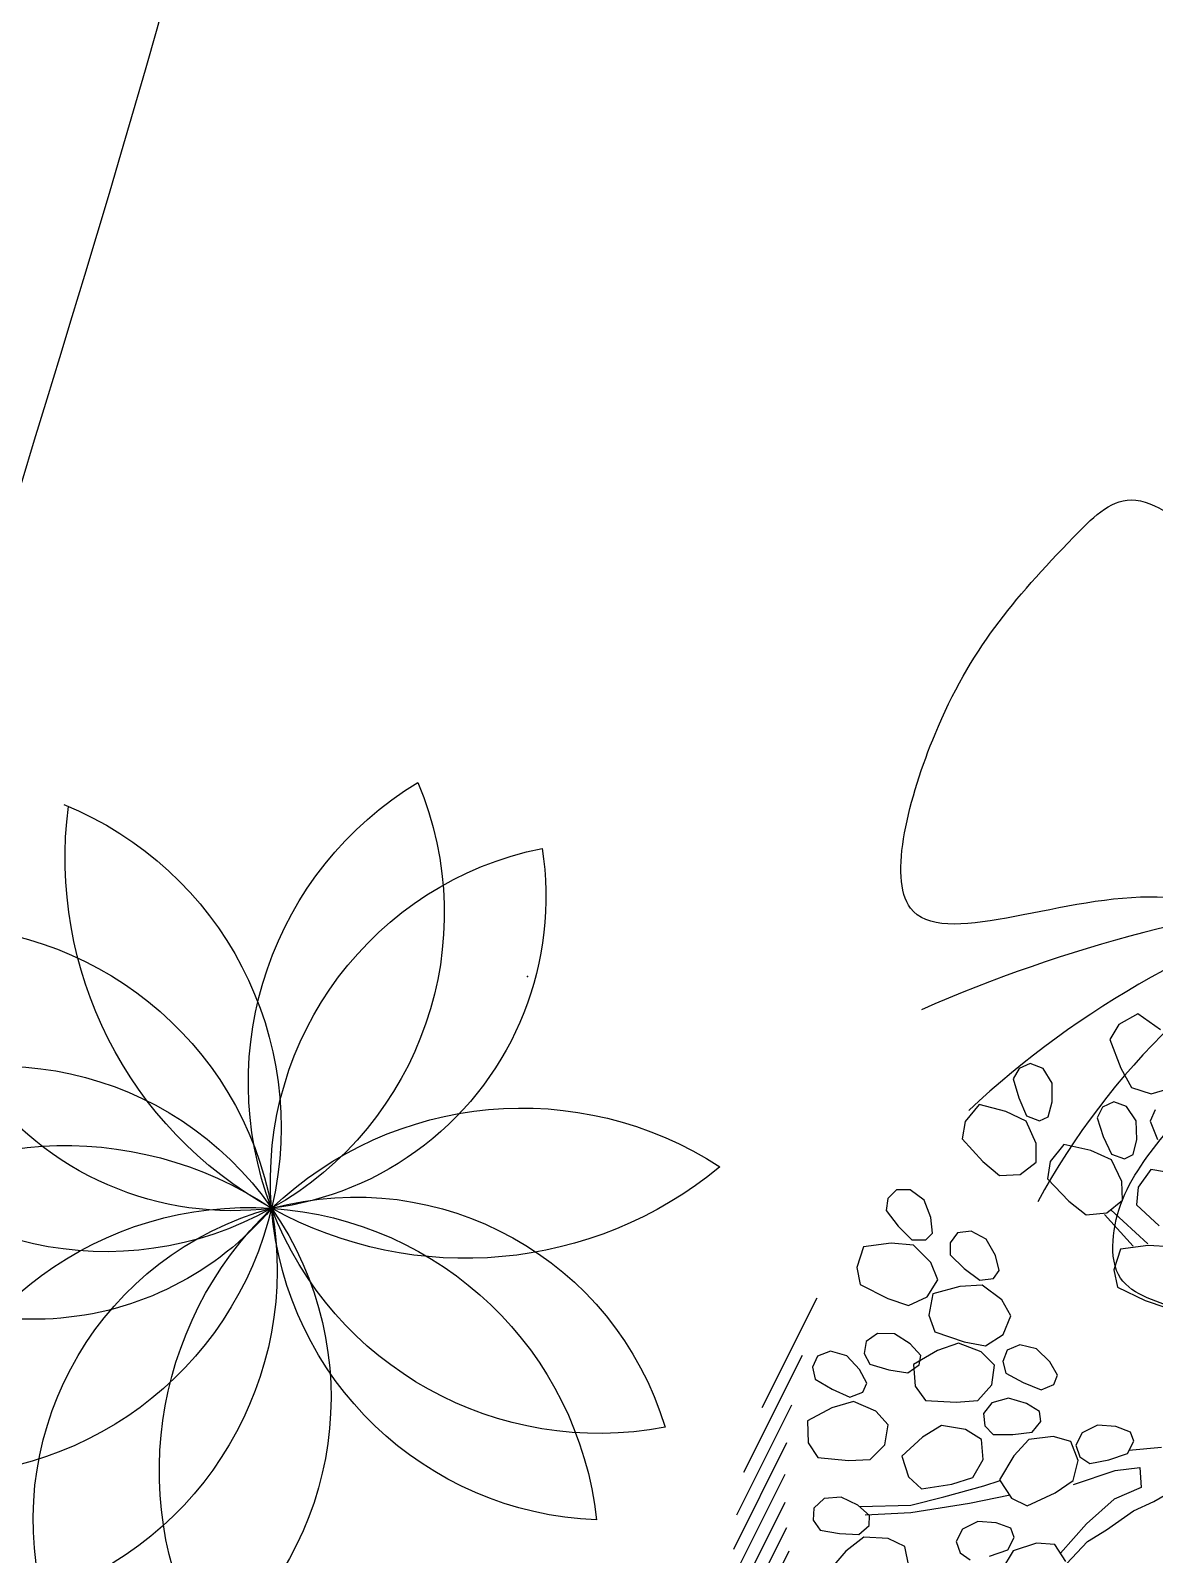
# Model space of a CAD drawing. Extents: x -809667 to 586099, y 3084146 to 3634412.
# Drawn here: x 381303.89 to 381305.54, y 3087206.021 to 3087208.256 of the extents above; entities that cross this region are included whole.
import ezdxf

# ---------------------------------------------------------------- set-up
doc = ezdxf.new("R2010")
doc.units = 0
doc.header["$LTSCALE"] = 0.5
doc.header["$PDSIZE"] = 0.2
doc.layers.get('0').update_dxf_attribs({"linetype": 'CONTINUOUS'})
doc.layers.add('文字', color=7, linetype='CONTINUOUS')
doc.layers.add('树', color=3, linetype='CONTINUOUS')

# ---------------------------------------------------------------- blocks, each defined once
blk = doc.blocks.new('GC0000')
at = {"linetype": 'Continuous'}
blk.add_point((0, 0), dxfattribs=at)
blk = doc.blocks.new('白玉兰')
at = {"color": 0}
for centre, radius, start, end in [((-1260.5, 1665), 2054.4, 309.3934, 347.1655), ((-713.2, 1844.3), 1941, 291.8214, 332.6346), ((-478.2, 2077.5), 2115.2, 283.2993, 320.8528), ((-4728.7, -6984.2), 8428.8, 56.1879, 65.279), ((-1147.9, -2037), 2310.3, 61.625, 95.1491), ((-559.1, -2135.4), 2213.8, 76.7033, 111.4018), ((4370.8, -555.9), 4391.8, 172.1708, 190.6677), ((2826.9, 106.7), 2820.8, 182.2544, 209.8868), ((2146.3, 475.3), 2185, 193.3063, 228.4107)]:
    blk.add_arc(centre, radius, start, end, dxfattribs=at)
for points in [[(-33.3, 16.4), (-232.9, 72.7), (-341.9, 562), (-1253.8, 922.5), (-424.6, 1375.2), (-32.9, 1391.9), (376.3, 1386), (477, 1090.9), (236.3, 716.3), (184.7, 276.9), (29.2, 67), (-7.3, 17.6)], [(8.3, 30.7), (154.9, 177.4), (635.1, 33.7), (1394.9, 653.5), (1385.2, -291.2), (1208.5, -641.2), (1003.6, -995.4), (696.9, -939.3), (487.4, -546.3), (129.3, -286.7), (21.9, -48.6), (-3.3, 7.4)], [(36.1, -22.3), (98.6, -219.9), (-250.5, -579.7), (-51.2, -1539.8), (-884.9, -1095.2), (-1113.8, -777), (-1333.5, -431.7), (-1142.2, -185.6), (-696.9, -181.1), (-301.3, 16.9), (-40.5, 2.3), (20.8, -1.2)]]:
    blk.add_open_spline(points, degree=3, knots=[0, 0, 0, 0, 621.989778, 1340.944545, 1869.007736, 2592.427455, 2798.699245, 2915.827596, 3435.261502, 4029.77129, 4212.300518, 4212.300518, 4212.300518, 4212.300518], dxfattribs=at)
blk = doc.blocks.new('A$C46A015EA')
at = {"layer": '树', "color": 0, "linetype": 'Continuous'}
for centre, radius, start, end in [((1.3283, 4.0957), 1.9685, 227.56436, 31.33046), ((0.7978, 3.4752), 1.9955, 251.81629, 53.749), ((3.7714, 4.1878), 2.0053, 153.43956, 313.58607), ((4.1013, 3.6261), 1.8496, 126.16905, 303.0486), ((2.0899, 4.4107), 1.8992, 199.3601, 10.49099), ((4.6444, 2.7962), 2.0772, 109.31842, 262.8778), ((0.796, 2.5821), 1.783, 359.79096, 92.47149), ((2.8144, 4.6818), 2.1194, 188.63986, 263.62259), ((0.7622, 1.8986), 1.9389, 297.02452, 103.84892), ((1.2569, 1.36), 1.796, 310.77885, 134.4149), ((3.9565, 1.2038), 1.9441, 51.98023, 218.25708), ((3.5462, 0.8149), 2.0088, 38.87776, 198.68157), ((2.1299, 0.3263), 2.2937, 10.26666, 147.15184)]:
    blk.add_arc(centre, radius, start, end, dxfattribs=at)
blk = doc.blocks.new('紫薇')
at = {"color": 0}
for p, q in [((-21.4, 461), (-5.1, 483.2)), ((-5.1, 483.2), (16.1, 479.2)), ((16.1, 479.2), (29.3, 467.9)), ((101.2, 461.5), (111.7, 470.2)), ((111.7, 470.2), (123.7, 469.1)), ((123.7, 469.1), (132.7, 461)), ((29.3, 467.9), (28, 437.4)), ((97.2, 444.8), (101.2, 461.5)), ((132.7, 461), (133.3, 441.5)), ((102.9, 427.3), (97.2, 444.8)), ((133.3, 441.5), (131.5, 422.2)), ((149.5, 432.7), (172.7, 447.5)), ((172.7, 447.5), (191, 436.1)), ((28, 437.4), (24, 416.1)), ((111.4, 414.4), (102.9, 427.3)), ((133.5, 417.2), (149.5, 432.7)), ((191, 436.1), (199.3, 420.8)), ((24, 416.1), (7.4, 403.9)), ((34.5, 399.6), (45.2, 408)), ((45.2, 408), (57.2, 406.6)), ((121, 413.5), (111.4, 414.4)), ((131.5, 422.2), (121, 413.5)), ((131.3, 393.1), (133.5, 417.2)), ((199.3, 420.8), (187, 392.8)), ((7.4, 403.9), (-12.5, 403.2)), ((30, 383.1), (34.5, 399.6)), ((57.2, 406.6), (65.9, 398.2)), ((65.9, 398.2), (66, 378.7)), ((136.9, 375.6), (131.3, 393.1)), ((187, 392.8), (175.6, 374.5)), ((264, 388.8), (276.9, 393.2)), ((276.9, 393.2), (287.8, 387.8)), ((8.6, 387.4), (16.8, 378.5)), ((16.8, 378.5), (15.9, 359.1)), ((35.2, 365.4), (30, 383.1)), ((66, 378.7), (63.7, 359.5)), ((81.9, 369.5), (105.5, 383.7)), ((105.5, 383.7), (123.5, 371.7)), ((254.3, 374.8), (264, 388.8)), ((287.8, 387.8), (293.2, 377)), ((43.3, 352.3), (35.2, 365.4)), ((65.5, 354.4), (81.9, 369.5)), ((123.5, 371.7), (131.4, 356.2)), ((155.7, 369), (136.9, 375.6)), ((175.6, 374.5), (155.7, 369)), ((253.2, 356.4), (254.3, 374.8)), ((293.2, 377), (286.7, 358.6)), ((52.9, 351.1), (43.3, 352.3)), ((63.7, 359.5), (52.9, 351.1)), ((62.6, 330.5), (65.5, 354.4)), ((131.4, 356.2), (118.3, 328.6)), ((256.5, 341.3), (253.2, 356.4)), ((286.7, 358.6), (278.1, 341.3)), ((298.6, 344.6), (325.6, 350)), ((325.6, 350), (338.6, 332.8)), ((7.1, 320), (31.4, 332.9)), ((31.4, 332.9), (48.8, 320)), ((219.7, 331.2), (233.1, 333.7)), ((233.1, 333.7), (243, 326.8)), ((265.1, 337), (256.5, 341.3)), ((278.1, 341.3), (265.1, 337)), ((267.3, 314.3), (278.1, 335.9)), ((278.1, 335.9), (298.6, 344.6)), ((338.6, 332.8), (340.8, 315.5)), ((48.8, 320), (55.8, 304.1)), ((67.7, 312.8), (62.6, 330.5)), ((118.3, 328.6), (106.4, 310.5)), ((204.4, 300.6), (208.1, 318.7)), ((208.1, 318.7), (219.7, 331.2)), ((243, 326.8), (246.9, 315.4)), ((55.8, 304.1), (41.2, 277.2)), ((57.6, 263.9), (81.7, 307.4)), ((86.3, 305.7), (67.7, 312.8)), ((72.1, 266.3), (89, 305)), ((106.4, 310.5), (86.3, 305.7)), ((246.9, 315.4), (237.9, 298.1)), ((266.3, 295.9), (267.3, 314.3)), ((340.8, 315.5), (319.2, 293.8)), ((471.3, 230.6), (385.3, 316.6)), ((205.5, 285.2), (204.4, 300.6)), ((237.9, 298.1), (226.9, 282.2)), ((281.4, 283), (266.3, 295.9)), ((319.2, 293.8), (301.9, 280.8)), ((213.5, 279.7), (205.5, 285.2)), ((212.4, 256.9), (226.1, 276.8)), ((226.9, 282.2), (213.5, 279.7)), ((226.1, 276.8), (247.7, 282.5)), ((247.7, 282.5), (275.2, 284.1)), ((275.2, 284.1), (285.6, 265.2)), ((301.9, 280.8), (281.4, 283)), ((37.1, 253.9), (57.7, 262.3)), ((57.7, 262.3), (84.7, 267.5)), ((84.7, 267.5), (97.5, 250)), ((208.8, 238.9), (212.4, 256.9)), ((285.6, 265.2), (285.3, 247.7)), ((312.1, 244.3), (323.7, 258.6)), ((323.7, 258.6), (339.8, 264.3)), ((339.8, 264.3), (352.8, 260.3)), ((352.8, 260.3), (358.4, 249.6)), ((375.4, 252.7), (389.5, 262.3)), ((389.5, 262.3), (403.2, 261.7)), ((403.2, 261.7), (411.3, 252.8)), ((508.8, 175.5), (417.1, 267.1)), ((97.5, 250), (99.5, 232.7)), ((285.3, 247.7), (260.9, 229.4)), ((305.9, 230.1), (312.1, 244.3)), ((358.4, 249.6), (356.5, 237.6)), ((367.8, 235.9), (375.4, 252.7)), ((411.3, 252.8), (412.5, 240.7)), ((99.5, 232.7), (77.7, 211.3)), ((221.9, 223.9), (208.8, 238.9)), ((260.9, 229.4), (241.9, 218.9)), ((247.9, 214.3), (266.4, 229.8)), ((266.4, 229.8), (288.7, 229.6)), ((288.7, 229.6), (315.6, 223.8)), ((310.3, 221.6), (305.9, 230.1)), ((340.5, 226.5), (323.4, 217.5)), ((356.5, 237.6), (340.5, 226.5)), ((365.4, 220.7), (367.8, 235.9)), ((412.5, 240.7), (399.8, 225.9)), ((241.9, 218.9), (221.9, 223.9)), ((239.6, 197.9), (247.9, 214.3)), ((323.4, 217.5), (310.3, 221.6)), ((315.6, 223.8), (320.6, 202.8)), ((371.9, 213.5), (365.4, 220.7)), ((385.5, 212.9), (371.9, 213.5)), ((399.8, 225.9), (385.5, 212.9)), ((528.7, 137.8), (442.7, 223.9)), ((77.7, 211.3), (60.3, 198.5)), ((186.5, 183.7), (194.8, 200.1)), ((194.8, 200.1), (209.3, 209.1)), ((209.3, 209.1), (222.9, 207.9)), ((222.9, 207.9), (230.7, 198.7)), ((230.7, 198.7), (231.3, 186.6)), ((248.3, 180), (239.6, 197.9)), ((320.6, 202.8), (315.7, 186.1)), ((365.7, 191.6), (383.6, 207.9)), ((383.6, 207.9), (405.9, 208.5)), ((405.9, 208.5), (433, 203.9)), ((433, 203.9), (438.9, 183.1)), ((183.4, 168.5), (186.5, 183.7)), ((231.3, 186.6), (218.1, 172.4)), ((315.7, 186.1), (287.3, 174.9)), ((358.1, 174.8), (365.7, 191.6)), ((438.9, 183.1), (434.7, 166.2)), ((542.3, 106.5), (458.9, 190)), ((189.7, 161.1), (183.4, 168.5)), ((218.1, 172.4), (203.3, 159.9)), ((266.3, 169.8), (248.3, 180)), ((287.3, 174.9), (266.3, 169.8)), ((367.5, 157.3), (358.1, 174.8)), ((434.7, 166.2), (406.7, 153.8)), ((203.3, 159.9), (189.7, 161.1)), ((211.7, 140), (221.6, 151.8)), ((221.6, 151.8), (236.8, 162.3)), ((236.8, 162.3), (253.8, 163.3)), ((253.8, 163.3), (265.2, 155.7)), ((265.2, 155.7), (267.6, 143.9)), ((286.8, 146.4), (308.2, 157.6)), ((308.2, 157.6), (329.9, 152.6)), ((329.9, 152.6), (355, 141.2)), ((385.9, 147.9), (367.5, 157.3)), ((406.7, 153.8), (385.9, 147.9)), ((552.4, 78.8), (470.5, 160.7)), ((213.6, 130.5), (211.7, 140)), ((267.6, 143.9), (262.4, 133)), ((275.1, 132.1), (286.8, 146.4)), ((355, 141.2), (355.4, 119.6)), ((225, 122.9), (213.6, 130.5)), ((244, 126.8), (225, 122.9)), ((262.4, 133), (244, 126.8)), ((279.8, 112.7), (275.1, 132.1)), ((411.8, 108.8), (424.9, 121.7)), ((424.9, 121.7), (441.6, 125.6)), ((441.6, 125.6), (454.1, 120)), ((559.9, 53.6), (479.1, 134.4)), ((144.6, 102.1), (161.5, 109.3)), ((161.5, 109.3), (178.4, 106.9)), ((178.4, 106.9), (188.1, 97.2)), ((191.6, 102), (206.7, 112.4)), ((206.7, 112.4), (230.4, 117.2)), ((230.4, 117.2), (249.9, 106.4)), ((249.9, 106.4), (270.8, 88.4)), ((295.2, 99), (279.8, 112.7)), ((355.4, 119.6), (347, 104.3)), ((410.5, 106.9), (362.1, 92.4)), ((404, 95.4), (411.8, 108.8)), ((454.1, 120), (458.5, 108.8)), ((458.5, 108.8), (455.2, 97.1)), ((565.7, 30.2), (485.7, 110.1)), ((132.5, 92.4), (144.6, 102.1)), ((132.5, 82.7), (132.5, 92.4)), ((188.1, 97.2), (188.1, 85.1)), ((190.7, 82.1), (191.6, 102)), ((316.8, 99.4), (295.2, 99)), ((347, 104.3), (316.8, 99.4)), ((362.1, 92.4), (328.3, 90)), ((364.5, 85.1), (408, 97.2)), ((407.5, 86.4), (404, 95.4)), ((455.2, 97.1), (438, 87.9)), ((142.2, 73.1), (132.5, 82.7)), ((188.1, 85.1), (180.8, 75.5)), ((201.6, 64.6), (190.7, 82.1)), ((270.8, 88.4), (265.1, 67.5)), ((287.2, 87.6), (270.3, 87.6)), ((328.3, 90), (287.2, 87.6)), ((306.5, 75.5), (364.5, 85.1)), ((393.8, 68.2), (416.4, 76.9)), ((420, 80.9), (407.5, 86.4)), ((416.4, 76.9), (437.4, 69.5)), ((438, 87.9), (420, 80.9)), ((570, 8.1), (490.7, 87.5)), ((108.3, 68.2), (139.8, 75.5)), ((159.1, 61), (134.9, 56.2)), ((161.5, 73.1), (142.2, 73.1)), ((202.6, 61), (159.1, 61)), ((180.8, 75.5), (161.5, 73.1)), ((222.5, 58.9), (201.6, 64.6)), ((265.1, 67.5), (252.8, 55.2)), ((265.4, 70.7), (306.5, 75.5)), ((380.7, 55.3), (393.8, 68.2)), ((437.4, 69.5), (461, 55.4)), ((134.9, 56.2), (139.8, 36.8)), ((252.8, 55.2), (222.5, 58.9)), ((275.1, 39.3), (287.2, 48.9)), ((287.2, 48.9), (304.1, 56.2)), ((304.1, 56.2), (321, 53.7)), ((321, 53.7), (330.7, 44.1)), ((383.1, 35.6), (380.7, 55.3)), ((139.8, 36.8), (168.8, 34.4)), ((168.8, 34.4), (202.6, 19.9)), ((275.1, 29.6), (275.1, 39.3)), ((330.7, 32), (323.4, 22.3)), ((330.7, 44.1), (330.7, 32)), ((132.5, 19.9), (108.3, 24.8)), ((154.3, 17.5), (132.5, 19.9)), ((185.7, 7.9), (154.3, 17.5)), ((202.6, 19.9), (236.4, 0.6)), ((238.9, 10.3), (255.8, 17.5)), ((255.8, 17.5), (279.9, 17.5)), ((284.8, 19.9), (275.1, 29.6)), ((279.9, 17.5), (296.9, 3)), ((304.1, 19.9), (284.8, 19.9)), ((207.4, 3), (185.7, 7.9)), ((234, -11.5), (207.4, 3)), ((234, -9.1), (238.9, 10.3))]:
    blk.add_line(p, q, dxfattribs=at)
blk = doc.blocks.new('123123')
at = {"layer": '文字', "color": 8}
for points, knots in [([(382021.6478, 3087267.5182), (382021.6794, 3087267.218), (382021.7106, 3087266.9205), (382021.8147, 3087266.046), (382021.8983, 3087265.4868), (382022.115, 3087264.5927), (382022.2317, 3087264.2364), (382022.5269, 3087263.6031), (382022.7052, 3087263.3279), (382023.0524, 3087262.9585), (382023.1959, 3087262.8371), (382023.5367, 3087262.6006), (382023.7303, 3087262.4881), (382024.3505, 3087262.1628), (382024.8209, 3087261.9598), (382025.5726, 3087261.5778), (382025.8547, 3087261.4212), (382026.338, 3087261.0871), (382026.5449, 3087260.9166), (382026.9113, 3087260.5447), (382027.0737, 3087260.3439), (382027.6361, 3087259.5205), (382027.9035, 3087258.8248), (382028.3062, 3087257.389), (382028.4415, 3087256.6454), (382028.7097, 3087255.2064), (382028.8428, 3087254.5109), (382029.1338, 3087253.5346), (382029.2594, 3087253.2006), (382029.5781, 3087252.5732), (382029.7777, 3087252.2964), (382030.27, 3087251.8014), (382030.5596, 3087251.5858), (382031.5265, 3087251.034), (382032.3172, 3087250.7711), (382034.0893, 3087250.3797), (382035.0684, 3087250.2502), (382036.3511, 3087250.1043), (382036.6286, 3087250.074), (382036.9071, 3087250.0436), (382036.9112, 3087250.0431), (382036.9153, 3087250.0427), (382036.9194, 3087250.0423), (382037.5763, 3087249.9706), (382038.2332, 3087249.8989), (382038.8901, 3087249.8272)], [0, 0, 0, 0, 0.809904, 0.809904, 2.429711, 2.429711, 3.66837, 3.66837, 4.926642, 4.926642, 5.673722, 5.673722, 6.420801, 6.420801, 7.887995, 7.887995, 8.767827, 8.767827, 9.468061, 9.468061, 10.168296, 10.168296, 12.19742, 12.19742, 14.226544, 14.226544, 16.255668, 16.255668, 17.461197, 17.461197, 18.836307, 18.836307, 20.211417, 20.211417, 22.844117, 22.844117, 25.476818, 25.476818, 26.19649, 26.19649, 26.19649, 26.207121, 26.207121, 26.207121, 27.904975, 27.904975, 27.904975, 27.904975]), ([(382021.0511, 3087267.4555), (382021.2551, 3087265.513), (382021.6111, 3087262.1233), (382028.5109, 3087260.5581), (382027.0727, 3087250.5132), (382033.6693, 3087249.7934), (382036.842, 3087249.4471), (382036.842, 3087249.4471), (382036.842, 3087249.4471), (382036.842, 3087249.4471), (382037.5136, 3087249.3738), (382038.1853, 3087249.3006), (382038.8569, 3087249.2273)], [0, 0, 0, 0, 5.241042, 9.145642, 17.995634, 26.196498, 26.196498, 26.196498, 26.196498, 26.196498, 26.196498, 27.932578, 27.932578, 27.932578, 27.932578]), ([(382018.8471, 3087266.4797), (382020.1481, 3087265.0229), (382022.4184, 3087262.4807), (382018.939, 3087256.3203), (382027.3426, 3087250.6327), (382023.4412, 3087245.265), (382021.5648, 3087242.6834), (382021.5648, 3087242.6834), (382021.5648, 3087242.6834), (382021.5648, 3087242.6834), (382021.062, 3087241.9915), (382020.5591, 3087241.2997), (382020.0563, 3087240.6079)], [0, 0, 0, 0, 5.241042, 9.145642, 17.995634, 26.196498, 26.196498, 26.196498, 26.196498, 26.196498, 26.196498, 28.394084, 28.394084, 28.394084, 28.394084]), ([(382018.3996, 3087266.0801), (382018.6006, 3087265.855), (382018.7998, 3087265.6318), (382019.3774, 3087264.9669), (382019.7352, 3087264.5291), (382020.2515, 3087263.7676), (382020.4368, 3087263.4418), (382020.7072, 3087262.7974), (382020.7911, 3087262.4804), (382020.8312, 3087261.9751), (382020.8246, 3087261.7872), (382020.7706, 3087261.376), (382020.7238, 3087261.157), (382020.5477, 3087260.4791), (382020.3818, 3087259.9944), (382020.1592, 3087259.1811), (382020.0856, 3087258.867), (382020.0081, 3087258.2846), (382019.9952, 3087258.0168), (382020.0243, 3087257.4956), (382020.0638, 3087257.2403), (382020.2953, 3087256.2704), (382020.6306, 3087255.6048), (382021.4229, 3087254.3415), (382021.8825, 3087253.7415), (382022.7676, 3087252.5756), (382023.193, 3087252.0095), (382023.7202, 3087251.1378), (382023.8831, 3087250.8203), (382024.1333, 3087250.1626), (382024.2041, 3087249.8287), (382024.2397, 3087249.1315), (382024.2045, 3087248.7722), (382023.9631, 3087247.6854), (382023.6263, 3087246.9233), (382022.7248, 3087245.3482), (382022.1624, 3087244.5363), (382021.4082, 3087243.4885), (382021.2441, 3087243.2627), (382021.0795, 3087243.0361), (382021.077, 3087243.0328), (382021.0746, 3087243.0294), (382021.0722, 3087243.0261), (382020.5881, 3087242.3601), (382020.104, 3087241.694), (382019.6199, 3087241.028)], [0, 0, 0, 0, 0.809904, 0.809904, 2.429711, 2.429711, 3.66837, 3.66837, 4.926642, 4.926642, 5.673722, 5.673722, 6.420801, 6.420801, 7.887995, 7.887995, 8.767827, 8.767827, 9.468061, 9.468061, 10.168296, 10.168296, 12.19742, 12.19742, 14.226544, 14.226544, 16.255668, 16.255668, 17.461197, 17.461197, 18.836307, 18.836307, 20.211417, 20.211417, 22.844117, 22.844117, 25.476818, 25.476818, 26.19649, 26.19649, 26.19649, 26.207121, 26.207121, 26.207121, 28.322681, 28.322681, 28.322681, 28.322681])]:
    blk.add_open_spline(points, degree=3, knots=knots, dxfattribs=at)
for name, p, xscale, yscale, zscale, rotation in [('白玉兰', (382022.9521, 3087259.2973), 0.000488079804927111, 0.000488079804927111, 0.04880798235096967, 283.1089006423777), ('A$C46A015EA', (382021.2761, 3087259.7584), -0.2560000000000002, 0.2560000000000001, 0.2560000000000001, 139.7590933901361), ('紫薇', (382022.8437, 3087258.4326), -0.00148055020779717, 0.00148055020779717, 0.00148055020779717, 18.39408185160881)]:
    blk.add_blockref(name, p, dxfattribs=dict(at, xscale=xscale, yscale=yscale, zscale=zscale, rotation=rotation))
at = {"layer": '文字', "color": 8, "rotation": 283.1089006423777}
blk.add_blockref('GC0000', (382021.7294, 3087259.1686), dxfattribs=at)

msp = doc.modelspace()

# ---------------------------------------------------------------- block references
at = {"layer": '文字'}
msp.add_blockref('123123', (-717.1099, -52.3003), dxfattribs=at)

doc.saveas('drawing.dxf')
